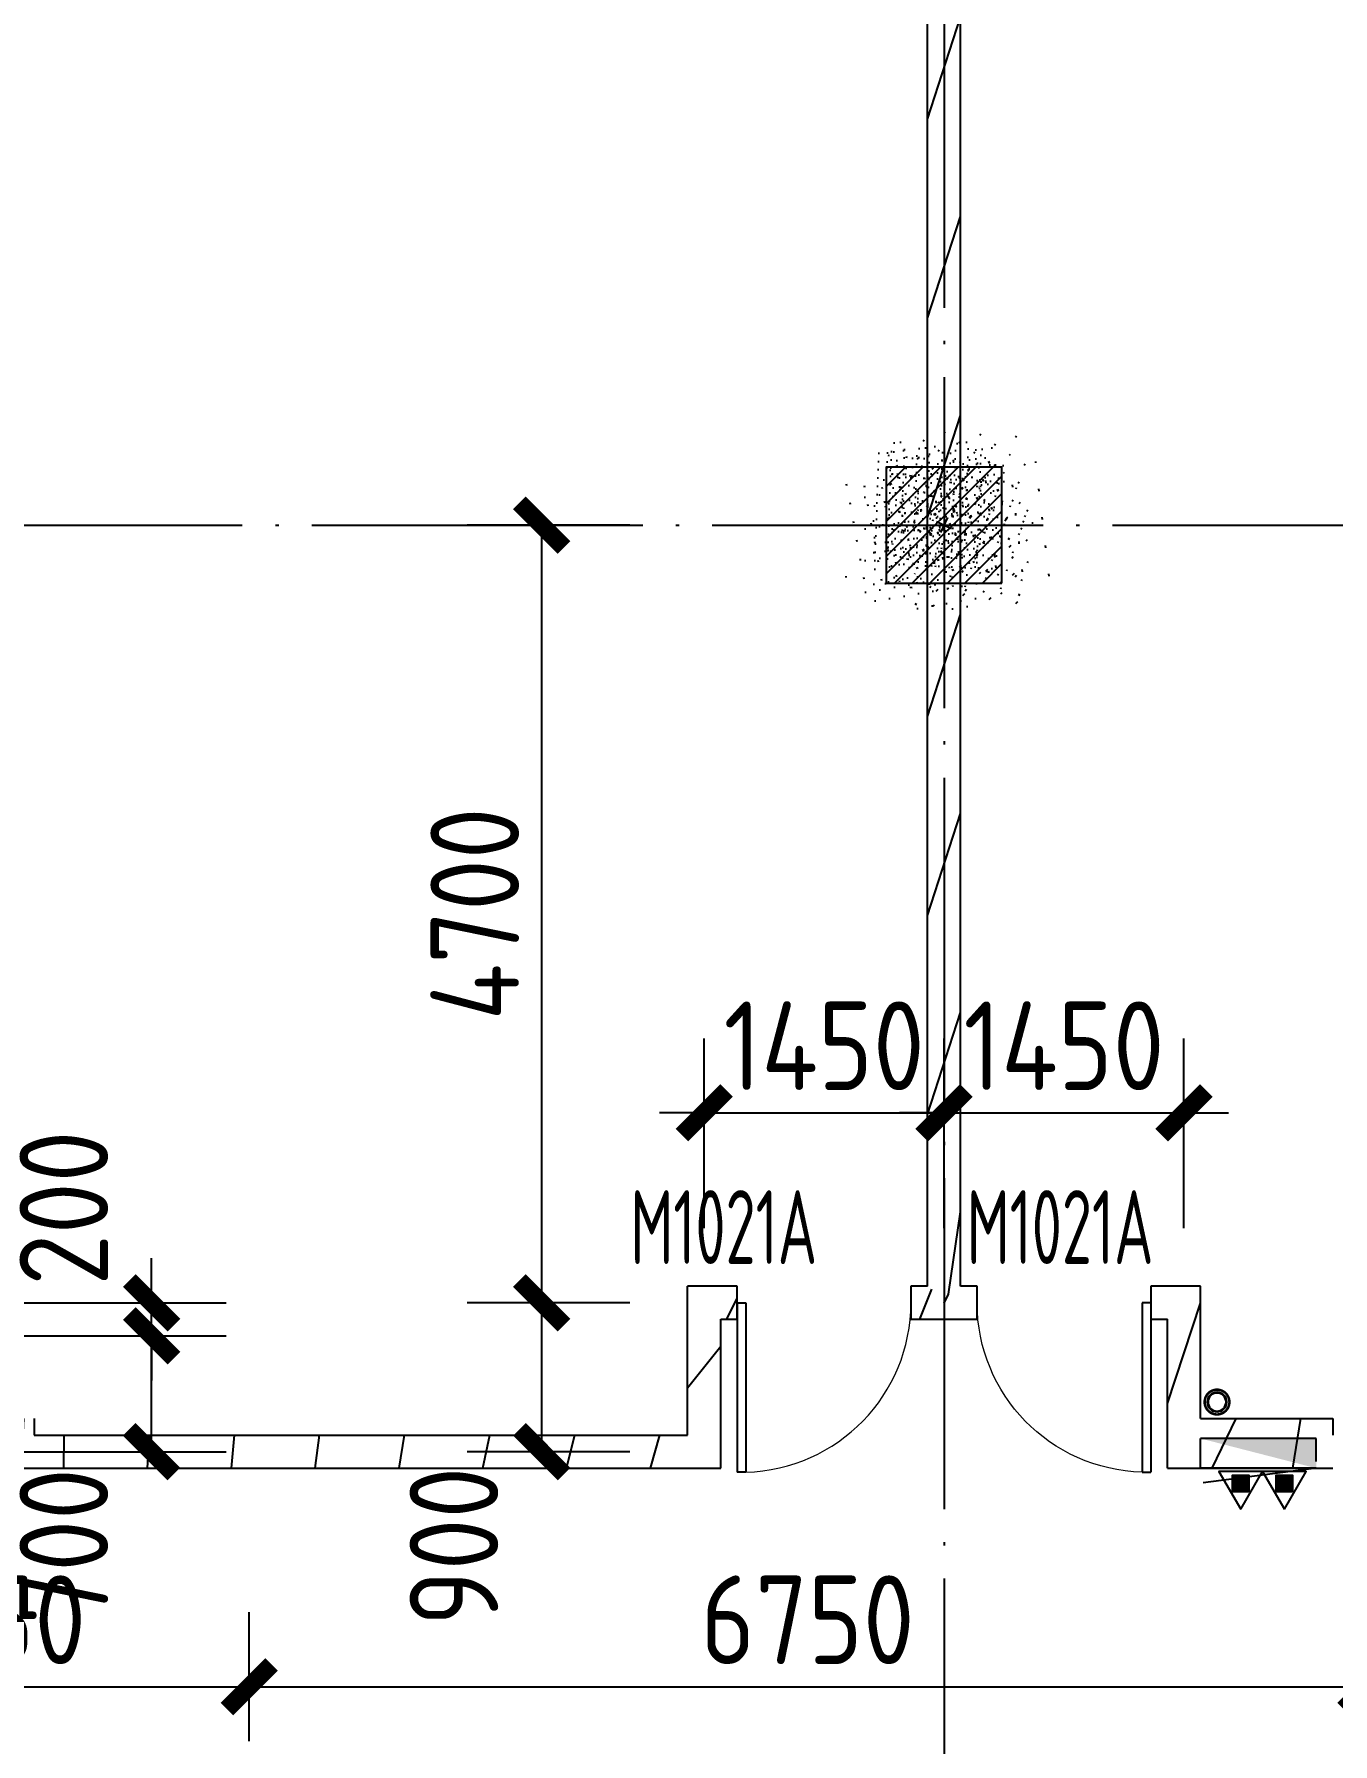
# Model space of a CAD drawing. Header units: inches. Extents: x 0 to 1813292486, y 0 to 3473589894.
# Drawn here: x 600593586 to 600601436, y 3473213153 to 3473223485 of the extents above; entities that cross this region are included whole.
import ezdxf
from ezdxf.enums import TextEntityAlignment as Align
from ezdxf.xclip import XClip

# ---------------------------------------------------------------- set-up
doc = ezdxf.new("R2010")
doc.units = ezdxf.units.IN
doc.header["$LTSCALE"] = 1000
doc.header["$MEASUREMENT"] = 0
doc.header["$XCLIPFRAME"] = 2
doc.linetypes.add('AX-MALL-GIRD-200$0$DOTE', pattern=[2.4200000000000004, 2, -0.2, 0.02, -0.2])
for name, color, linetype in [('A-Anno-Note', 241, 'Continuous'), ('AX-MALL-DIM-P02$0$A-Anno-Dims', 3, 'Continuous'), ('AX-MALL-DIM-P02$0$A-Detl-Thin', 131, 'Continuous'), ('AX-MALL-GIRD-200$0$A-Grid', 222, 'AX-MALL-GIRD-200$0$DOTE'), ('AX-MALL-P02-200$0$A-Anno-Note', 241, 'Continuous'), ('AX-MALL-WALL-P02$0$A-Anno-Note', 241, 'Continuous'), ('AX-MALL-WALL-P02-QT$0$A-Detl-Patt', 8, 'Continuous'), ('AX-MALL-WALL-P02-QT$0$A-Detl-Thin', 131, 'Continuous'), ('AX-MALL-WALL-P02-QT$0$A-Wall', 2, 'Continuous'), ('AX-MALL-WALL-P02-QT$0$A-Wall-Patt', 13, 'Continuous'), ('AX-MALL-WALL-P02-QT$0$A-Wind', 4, 'Continuous'), ('AX-MALL-WORD-P02$0$A-Wind-Iden', 11, 'Continuous'), ('AX-MALL-ZTKD-P02$0$A-Anno-Note', 241, 'Continuous'), ('PX-MALL-P02-LG$0$P-Exsh', 31, 'Continuous'), ('PX-MALL-P02-LG$0$P-Hydt-Boxx', 221, 'Continuous'), ('PX-MALL-P02-LG$0$P-Hydt-Pipe', 221, 'Continuous'), ('PX-MALL-P02-LG$0$P-Pipe-Risr', 7, 'Continuous'), ('PX-MALL-P02-LG$0$P-Pipe-Risr-Arch', 6, 'Continuous'), ('PX-MALL-P02-LG$0$P-Pipe-Risr-W100', 6, 'Continuous'), ('PX-MALL-P02-LG$0$P-Pipe-Risr-W50', 6, 'Continuous'), ('SX-MALL-WALL-L-1F~2F$0$S-COLU', 30, 'Continuous'), ('SX-MALL-WALL-L-1F~2F$0$S-PATT-WALL', 83, 'Continuous'), ('SX-MALL-WALL-L-1F~2F$0$单形心', 4, 'Continuous')]:
    doc.layers.add(name, color=color, linetype=linetype)
doc.styles.add('AX-MALL-DIM-P02$0$_TCH_DIM_T3', font='gbenor.shx')
doc.styles.add('AX-MALL-WORD-P02$0$_TCH_WINDOW', font='gbenor.shx', dxfattribs={"bigfont": 'gbcbig.shx'})
doc.styles.add('PX-MALL-P02-LG$0$jzfz', font='gbenor.shx', dxfattribs={"bigfont": 'gbcbig.shx'})
doc.dimstyles.new('AX-MALL-DIM-P02$0$_TCH_ARCH&&180', dxfattribs={"dimtxt": 535.5, "dimasz": 270, "dimexe": 450, "dimexo": 450, "dimgap": 137.25, "dimtad": 1, "dimdec": 0, "dimzin": 0, "dimdsep": 46, "dimtxsty": 'AX-MALL-DIM-P02$0$_TCH_DIM_T3', "dimblk": 'AX-MALL-DIM-P02$0$_ArchTick', "dimcen": 0.09, "dimclrt": 7, "dimazin": 2, "dimtfac": 1, "dimtdec": 0, "dimtix": 1, "dimtmove": 2, "dimatfit": 3, "dimfxl": 500, "dimtolj": 1, "dimtzin": 0, "dimarcsym": 0})
pattern_1 = [(45, (0, 359.0227), (-353.55353201463, 353.55353201463), [])]

# ---------------------------------------------------------------- blocks, each defined once
blk = doc.blocks.new('AX-MALL-WORD-P02')
at = {"layer": 'AX-MALL-WORD-P02$0$A-Wind-Iden', "style": 'AX-MALL-WORD-P02$0$_TCH_WINDOW', "width": 0.7}
for p in [(600400746.9334481, 3473069573.005063), (600402652.1728125, 3473068863.247493)]:
    blk.add_text('M1021A', height=446.25, rotation=339.5681612302259, dxfattribs=at).set_placement(p)
blk = doc.blocks.new('AX-MALL-GIRD-200')
at = {"layer": 'AX-MALL-GIRD-200$0$A-Grid'}
for p, q in [((600433117.728895, 3473151036.401026), (600394388.1899457, 3473047072.673945)), ((600221348.6739725, 3473141169.504273), (600579244.6780716, 3473007842.740992))]:
    blk.add_line(p, q, dxfattribs=at)
blk = doc.blocks.new('AX-MALL-WALL-P02-QT$0$tj')
at = {"layer": 'AX-MALL-WALL-P02-QT$0$A-Detl-Patt'}
h = blk.add_hatch(dxfattribs=at)
h.set_pattern_fill('STEEL', color=256, scale=100.0000000000001, angle=50.43183869082386)
h.set_pattern_definition([(75.00000000004839, (-14278.19445574284, 156289.8254051208), (-153.3407249234246, 41.08752340989569), []), (75.00000000004839, (-14317.88195610046, 156358.5661673546), (-153.3407249234246, 41.08752340989569), [])])
edge = h.paths.add_edge_path()
edge.add_line((88101.273016572, 47666.64152574539), (87883.93542659283, 47459.84604215622))
edge.add_line((87883.93542659283, 47459.84604215622), (91571.54751467705, 43584.64122533798))
edge.add_arc((262949.389629302, 558937.705083496), 543101.4133620498, 251.6057364187558, 260.0288666978238)
edge.add_arc((172180.8466627672, -2862.146247219684), 27099.9982179492, 64.7128659603706, 96.9316049602786, ccw=False)
edge.add_arc((262948.9730309481, 558936.3205539446), 543099.9677998082, 261.6155114784545, 271.7251478115656)
edge.add_line((279298.9759148359, 16082.51663446426), (279298.9759315252, 16382.65274763107))
edge.add_arc((262948.9742454757, 558936.3204835369), 542799.9676941936, 261.62020364125146, 271.7261014454634, ccw=False)
edge.add_arc((172180.8456921196, -2862.14609140989), 27400.00151046549, 64.80631838577902, 96.83815911678944)
edge.add_arc((262949.394896181, 558937.7037490648), 542801.4137571028, 251.6136389015772, 260.02417327084333, ccw=False)
edge.add_line((91737.26096642017, 43845.69257831573), (88101.273016572, 47666.64152574539))
blk = doc.blocks.new('SX-MALL-WALL-L-1F~2F$0$BANWANG_XINGXIN')
at = {"color": 0}
for points in [[(0.7071067811865476, 0.7071067811865475), (-0.7071067811865477, -0.7071067811865475)], [(-0.7071067811865475, 0.7071067811865476), (0.7071067811865474, -0.7071067811865477)]]:
    blk.add_lwpolyline(points, dxfattribs=at)
blk = doc.blocks.new('SX-MALL-WALL-L-1F~2F')
at = {"layer": 'SX-MALL-WALL-L-1F~2F$0$S-PATT-WALL'}
h = blk.add_hatch(dxfattribs=at)
h.set_pattern_fill('钢筋混凝土', color=256, scale=15, pattern_type=2)
h.set_pattern_definition([(24.56816131876918, (600332848.5159376, 3473133887.589986), (-31.18316060756021, 68.21004687377882), []), (29.56816131876925, (600332848.5159376, 3473133887.589986), (97.53445422577846, -46.37920049590846), [11.25, -123.75]), (334.5681613187692, (600332848.5159376, 3473133887.589986), (19.88439775835759, 112.9961142864107), [9, -99]), (80.01956131876923, (600332856.6438087, 3473133883.725054), (117.4189029535321, 66.61682170576017), [9.5610285, -105.1713168]), (25.75236131876919, (600332858.9887226, 3473133915.702631), (141.3476152674957, -79.15081590010527), [16.87499999999951, -185.6249999999961]), (76.20376131876925, (600332870.7676862, 3473133909.106722), (182.3878362713222, 87.98253900728311), [14.3415432, -157.75695]), (330.7523613187692, (600332858.9887226, 3473133915.702631), (182.387767611897, 87.98268144025062), [13.49999999999976, -148.4999999999961]), (0.5681613187692669, (600332870.4268485, 3473133903.438077), (62.82047321120105, -87.84980446922418), [11.25, -123.75]), (305.5681613187692, (600332870.4268485, 3473133903.438077), (72.17288940056439, 89.18848105901375), [9, -99]), (51.01956131876926, (600332875.6618832, 3473133896.117257), (134.9933625470349, 1.33857134020591), [9.5610285, -105.1713168]), (17.06816131876921, (600332848.5159376, 3473133887.589986), (19.14085714793764, 46.15589493924091), [0.75, -97.8, 0.75, -100.5, 0.75, -99.375]), (347.0681613187692, (600332848.5159376, 3473133887.589986), (57.63084699394109, 41.66442757030211), [0.75, -57.3, 0.75, -95.55, 0.75, -37.875]), (307.0681613187692, (600332817.1703391, 3473133899.267141), (73.85474001336534, -31.12342331039777), [0.75, -37.5, 0.75, -117, 0.75, -155.25]), (297.0681613187692, (600332803.1140169, 3473133904.503534), (87.2164167648191, -16.46683781742514), [0.75, -48.75, 0.75, -77.69999999999999, 0.75, -110.25])])
h.paths.add_polyline_path([(600404288.3554933, 3473072645.607485), (600404532.7204754, 3473073301.569188), (600403876.7587726, 3473073545.934169), (600403632.3937905, 3473072889.972466)])
at = {"layer": 'SX-MALL-WALL-L-1F~2F$0$S-COLU'}
blk.add_lwpolyline([(600404288.3554933, 3473072645.607485), (600404532.7204754, 3473073301.569188), (600403876.7587726, 3473073545.934169), (600403632.3937905, 3473072889.972466)], close=True, dxfattribs=at)
at = {"layer": 'SX-MALL-WALL-L-1F~2F$0$单形心', "xscale": 50, "yscale": 50, "zscale": 50}
blk.add_blockref('SX-MALL-WALL-L-1F~2F$0$BANWANG_XINGXIN', (600404082.557133, 3473073095.770827), dxfattribs=at)
blk = doc.blocks.new('SX-MALL-WALL-L-2F~3F')
ref = blk.add_blockref('SX-MALL-WALL-L-1F~2F', (0, 0))
XClip(ref).set_block_clipping_path([(600349769.7341375, 3473074679.418533), (600357001.7302529, 3473071985.287766), (600356499.8725733, 3473070638.124951), (600359302.5086629, 3473069594.060767), (600362345.1765132, 3473077761.653201), (600381551.4312518, 3473070606.759726), (600391553.7259278, 3473066880.611454), (600387749.827644, 3473056669.608357), (600391632.1759799, 3473055223.319679), (600395635.5522461, 3473065969.791956), (600406982.2408491, 3473061742.817497), (600403058.8006672, 3473051210.921831), (600412723.2437257, 3473047610.6332), (600445093.3740637, 3473134503.466942), (600393055.2444371, 3473153889.197227), (600387463.4997383, 3473138878.984498), (600380158.3525343, 3473141600.366193), (600382830.751978, 3473148774.027779), (600388210.8522022, 3473146769.782572), (600390696.2253517, 3473153441.399696), (600277474.697425, 3473195619.741203), (600273446.9822528, 3473184807.934726), (600257129.111771, 3473190886.82031), (600241575.9633431, 3473149136.690594), (600258197.8999482, 3473142944.531458), (600255239.7303221, 3473135003.762026), (600263182.3271956, 3473132044.911624), (600260741.6763649, 3473125493.34496), (600269350.4970673, 3473122286.306632), (600271511.1407766, 3473128086.235537), (600286270.1853781, 3473122588.058336), (600284109.5416689, 3473116788.129431), (600282580.7823727, 3473112684.400902), (600291840.7574171, 3473109234.788475), (600290827.7957876, 3473106515.642598), (600293360.405141, 3473105572.171298), (600294731.2544166, 3473109252.0137), (600323175.4764534, 3473098655.706329), (600321336.3302773, 3473093718.790065), (600344750.773286, 3473084996.222976), (600341987.4689643, 3473077578.540671), (600344583.6790427, 3473076611.376234), (600346015.5062013, 3473080454.904757), (600351201.5612961, 3473078522.947055)])
blk = doc.blocks.new('SX-MALL-WALL-2F~3F')
blk.add_blockref('SX-MALL-WALL-L-2F~3F', (0, 0))
blk = doc.blocks.new('AX-MALL-WALL-P02-QT$0$$DorLib2D$00000001')
for p, q in [((0.45, 0.9750000000000001), (0.5000000000000002, 0.9750000000000001)), ((0.45, 0), (0.45, 0.9750000000000001)), ((0.5, 0), (0.5, 0.9750000000000001)), ((0.5, 0), (0.45, 0))]:
    blk.add_line(p, q)
at = {"lineweight": 13}
blk.add_arc((0.475, 0), 0.975, 91.4692835813538, 180, dxfattribs=at)
blk = doc.blocks.new('AX-MALL-WALL-P02-QT')
at = {"layer": 'AX-MALL-WALL-P02-QT$0$A-Wall-Patt'}
h = blk.add_hatch(dxfattribs=at)
h.set_pattern_fill('普通砖', color=256, scale=200, style=0)
h.set_pattern_definition(pattern_1)
h.paths.add_polyline_path([(600402453.4572511, 3473068722.692811), (600402570.4389212, 3473068750.256072), (600408806.4251976, 3473085489.840196), (600408619.0075684, 3473085559.658762), (600402383.0212917, 3473068820.074637)])
h = blk.add_hatch(dxfattribs=at)
h.set_pattern_fill('普通砖', color=256, scale=200, style=0)
h.set_pattern_definition(pattern_1)
h.paths.add_polyline_path([(600396293.8005165, 3473070234.779677), (600396001.6550374, 3473070023.4718), (600396938.7431848, 3473069674.378968), (600397043.4710343, 3473069955.505412)])
h = blk.add_hatch(dxfattribs=at)
h.set_pattern_fill('普通砖', color=256, scale=200, style=0)
h.set_pattern_definition(pattern_1)
h.paths.add_polyline_path([(600397008.5617514, 3473069861.796597), (600396938.743185, 3473069674.378968), (600400827.6589936, 3473068225.643716), (600400710.0599304, 3473068482.879912)])
h = blk.add_hatch(dxfattribs=at)
h.set_pattern_fill('普通砖', color=256, scale=200, style=0)
h.set_pattern_definition(pattern_1)
h.paths.add_polyline_path([(600400710.0599304, 3473068482.879912), (600400827.6589936, 3473068225.643716), (600401141.8425419, 3473069069.023048), (600401024.2434788, 3473069326.259243)])
h = blk.add_hatch(dxfattribs=at)
h.set_pattern_fill('普通砖', color=256, scale=200, style=0)
h.set_pattern_definition(pattern_1)
h.paths.add_polyline_path([(600401141.8425419, 3473069069.023048), (600401235.5513577, 3473069034.113764), (600401305.3699241, 3473069221.531394), (600401024.2434788, 3473069326.259243)])
h = blk.add_hatch(dxfattribs=at)
h.set_pattern_fill('普通砖', color=256, scale=200, style=0)
h.set_pattern_definition(pattern_1)
h.paths.add_polyline_path([(600402383.0212917, 3473068820.074637), (600402289.312478, 3473068854.98392), (600402219.4939116, 3473068667.566291), (600402406.9115403, 3473068597.747725), (600402453.4572507, 3473068722.692811)])
h = blk.add_hatch(dxfattribs=at)
h.set_pattern_fill('普通砖', color=256, scale=200, style=0)
h.set_pattern_definition(pattern_1)
h.paths.add_polyline_path([(600402406.9115393, 3473068597.747726), (600402594.329169, 3473068527.929159), (600402664.1477355, 3473068715.346788), (600402570.4389212, 3473068750.256072), (600402453.4572511, 3473068722.692811)])
h = blk.add_hatch(dxfattribs=at)
h.set_pattern_fill('普通砖', color=256, scale=200, style=0)
h.set_pattern_definition(pattern_1)
h.paths.add_polyline_path([(600403929.2167332, 3473068244.071465), (600403648.0902891, 3473068348.799314), (600403578.2717226, 3473068161.381685), (600403671.9805375, 3473068126.472402)])
h = blk.add_hatch(dxfattribs=at)
h.set_pattern_fill('普通砖', color=256, scale=200, style=0)
h.set_pattern_definition(pattern_1)
h.paths.add_polyline_path([(600403357.7969884, 3473067283.093071), (600403649.9424675, 3473067494.400949), (600403929.2167332, 3473068244.071465), (600403671.9805375, 3473068126.472402)])
h = blk.add_hatch(dxfattribs=at)
h.set_pattern_fill('普通砖', color=256, scale=200, style=0)
h.set_pattern_definition(pattern_1)
h.paths.add_polyline_path([(600403649.9424675, 3473067494.400949), (600403357.7969884, 3473067283.093071), (600404294.8851358, 3473066934.000239), (600404399.6129853, 3473067215.126683)])
at = {"layer": 'AX-MALL-WALL-P02-QT$0$A-Wall'}
for p, q in [((600402383.0212917, 3473068820.074637), (600408619.0075684, 3473085559.658762)), ((600402570.4389212, 3473068750.256072), (600408806.4251976, 3473085489.840196)), ((600396001.6550374, 3473070023.4718), (600396938.7431848, 3473069674.378968)), ((600397043.4710343, 3473069955.505412), (600397008.5617514, 3473069861.796597)), ((600397008.5617514, 3473069861.796597), (600400710.0599304, 3473068482.879912)), ((600396938.743185, 3473069674.378968), (600400827.6589936, 3473068225.643716)), ((600400710.0599304, 3473068482.879912), (600401024.2434788, 3473069326.259243)), ((600401305.3699241, 3473069221.531394), (600401024.2434788, 3473069326.259243)), ((600401235.5513577, 3473069034.113764), (600401305.3699241, 3473069221.531394)), ((600400827.6589936, 3473068225.643716), (600401141.8425419, 3473069069.023048)), ((600401141.8425419, 3473069069.023048), (600401235.5513577, 3473069034.113764)), ((600402289.312478, 3473068854.98392), (600402219.4939116, 3473068667.566291)), ((600402383.0212917, 3473068820.074637), (600402289.312478, 3473068854.98392)), ((600402664.1477355, 3473068715.346788), (600402570.4389212, 3473068750.256072)), ((600402594.329169, 3473068527.929159), (600402664.1477355, 3473068715.346788)), ((600402219.4939116, 3473068667.566291), (600402406.9115403, 3473068597.747725)), ((600402406.9115393, 3473068597.747726), (600402594.329169, 3473068527.929159)), ((600403648.0902891, 3473068348.799314), (600403578.2717226, 3473068161.381685)), ((600403929.2167332, 3473068244.071465), (600403648.0902891, 3473068348.799314)), ((600403649.9424675, 3473067494.400949), (600403929.2167332, 3473068244.071465)), ((600403357.7969884, 3473067283.093071), (600403671.9805375, 3473068126.472402)), ((600403578.2717226, 3473068161.381685), (600403671.9805375, 3473068126.472402)), ((600403649.9424675, 3473067494.400949), (600404399.6129853, 3473067215.126683)), ((600403357.7969884, 3473067283.093071), (600404294.8851358, 3473066934.000239)), ((600404399.6129853, 3473067215.126683), (600404364.7037022, 3473067121.417868))]:
    blk.add_line(p, q, dxfattribs=at)
at = {"layer": 'AX-MALL-WALL-P02-QT$0$A-Detl-Thin'}
blk.add_blockref('SX-MALL-WALL-2F~3F', (0, 0), dxfattribs=at)
at = {"layer": 'AX-MALL-WALL-P02-QT$0$A-Detl-Thin', "rotation": 339.5681613091762}
blk.add_blockref('AX-MALL-WALL-P02-QT$0$tj', (600144118.6961328, 3473128496.287411), dxfattribs=at)
at = {"layer": 'AX-MALL-WALL-P02-QT$0$A-Wind'}
blk.add_blockref('AX-MALL-GIRD-200', (0, 0), dxfattribs=at)
at = {"layer": 'AX-MALL-WALL-P02-QT$0$A-Wind', "xscale": -1050, "zscale": 200}
for p, yscale, rotation in [((600401762.4319179, 3473068944.548842), -1050, 339.5681613093719), ((600403121.2097291, 3473068438.364237), 1050, 159.5681612531136)]:
    blk.add_blockref('AX-MALL-WALL-P02-QT$0$$DorLib2D$00000001', p, dxfattribs=dict(at, yscale=yscale, rotation=rotation))
blk = doc.blocks.new('AX-MALL-WALL-P02')
at = {"layer": 'AX-MALL-WALL-P02$0$A-Anno-Note'}
blk.add_blockref('AX-MALL-WORD-P02', (0, 0), dxfattribs=at)
blk.add_blockref('AX-MALL-WALL-P02-QT', (0, 0), dxfattribs=at)
blk = doc.blocks.new('PX-MALL-P02-LG$0$XHS1')
at = {"layer": 'PX-MALL-P02-LG$0$P-Hydt-Boxx', "ltscale": 0.7}
for p, q in [((350.0030006170273, 240), (-332.898939371109, 327.2950124740601)), ((350.0030006170273, 240), (-349.9969996213913, 240)), ((-349.9969997406006, 239.9999995231628), (-349.9969996213913, 60)), ((350.0030003786087, 200), (350.003000497818, 60)), ((350.0030006170273, 60), (-349.996999502182, 60))]:
    blk.add_line(p, q, dxfattribs=at)
blk.add_solid([(350.0030006170273, 240), (350.0030002593994, 60.00000047683716), (-349.9969996213913, 60)], dxfattribs=at)
blk = doc.blocks.new('PX-MALL-P02-LG$0$MHQ')
at = {"layer": 'PX-MALL-P02-LG$0$P-Exsh', "ltscale": 0.7}
h = blk.add_hatch(dxfattribs=at)
h.set_pattern_fill('ANSI31', color=256, scale=25, style=0)
h.set_pattern_definition([(45, (-160019.2306599375, -42228.3236173685), (-28.0633003783411, 28.0633003783411), [])])
h.paths.add_polyline_path([(-75.0000000015425, 185.1731819980414), (75, 185.1731819980414), (75, 35.17318199802685), (-75.0000000015425, 35.17318199802685)])
for points in [[(0, 346.4101615137042), (-200, -1.455191522836685e-11), (200, -1.455191522836685e-11)], [(0, 346.4101615137042), (-200, -1.455191522836685e-11), (200, -1.455191522836685e-11)], [(0, 346.4101615137042), (-200, -1.455191522836685e-11), (200, -1.455191522836685e-11)], [(-75.0000000015425, 185.1731819980414), (75, 185.1731819980414), (75, 35.17318199802685), (-75.0000000015425, 35.17318199802685)]]:
    blk.add_lwpolyline(points, close=True, dxfattribs=at)
blk = doc.blocks.new('PX-MALL-P02-LG$0$20200929200250')
at = {"layer": 'PX-MALL-P02-LG$0$P-Exsh', "ltscale": 0.7, "xscale": 0.6600000001490116, "yscale": 0.6600000001490116, "zscale": 0.6600000001490116}
for p in [(-132.0000001192093, 40), (131.9999997615814, 40)]:
    blk.add_blockref('PX-MALL-P02-LG$0$MHQ', p, dxfattribs=at)
blk = doc.blocks.new('PX-MALL-P02-LG$0$20211220143732')
at = {"layer": 'PX-MALL-P02-LG$0$P-Exsh'}
blk.add_blockref('PX-MALL-P02-LG$0$20200929200250', (-374.9999999407155, 219.6219584928522), dxfattribs=at)
at = {"layer": 'PX-MALL-P02-LG$0$P-Hydt-Boxx', "ltscale": 0.7, "xscale": -1}
blk.add_blockref('PX-MALL-P02-LG$0$XHS1', (-349.9969999989844, 0), dxfattribs=at)
blk = doc.blocks.new('PX-MALL-P02-LG$0$P-Risr')
at = {"layer": 'PX-MALL-P02-LG$0$P-Pipe-Risr-W50'}
h = blk.add_hatch(color=0, dxfattribs=at)
edge = h.paths.add_edge_path()
edge.add_ellipse((0, 0), major_axis=(47.05795628796547, 47.05795628796547), ratio=0.9999999999999695, start_angle=225.0000000000009, end_angle=405.0000000000009, ccw=False)
edge.add_ellipse((0, 0), major_axis=(47.05795628796764, 47.05795628796764), ratio=0.9999999999998785, start_angle=133.9675974886221, end_angle=225.0000000000035, ccw=False)
edge.add_line((-66.53919663240958, 1.199087783927098), (-54.4367953546693, 1.199087783927098))
edge.add_ellipse((0, 0), major_axis=(-38.50196423560672, 38.50196423560672), ratio=0.9999999999999859, start_angle=43.73814098242129, end_angle=134.9999999999996)
edge.add_ellipse((0, 0), major_axis=(38.50196423561096, 38.50196423561096), ratio=0.9999999999998216, start_angle=225.0000000000051, end_angle=405.0000000000051)
edge.add_ellipse((0, 0), major_axis=(38.50196423560679, 38.50196423560679), ratio=0.9999999999999831, start_angle=45.00000000000048, end_angle=133.7381409824204)
edge.add_line((-54.43679535467527, 1.199087783927098), (-66.53919663241555, 1.199087783927098))
edge.add_ellipse((0, 0), major_axis=(-47.05795628796762, 47.05795628796762), ratio=0.9999999999998742, start_angle=-45.00000000000358, end_angle=43.967597488629224, ccw=False)
at = {"layer": 'PX-MALL-P02-LG$0$P-Pipe-Risr-Arch', "ltscale": 0.7}
blk.add_circle((0, 0), 59.29000000000001, dxfattribs=at)
at = {"layer": 'PX-MALL-P02-LG$0$P-Pipe-Risr-W100', "color": 0, "const_width": 15}
blk.add_lwpolyline([(-75, 0, 1), (75, 0, 1)], format="xyb", close=True, dxfattribs=at)
at = {"layer": 'PX-MALL-P02-LG$0$P-Pipe-Risr-W50'}
blk.add_circle((0, 0), 54.45000000000001, dxfattribs=at)
at = {"layer": 'PX-MALL-P02-LG$0$P-Pipe-Risr', "style": 'PX-MALL-P02-LG$0$jzfz', "width": 0.6, "flags": 1}
for tag, p in [('SYS-MARK', (0.3310501334344735, -45.65933377496549)), ('RANGE', (0.3337570973526454, -45.67887874227017))]:
    blk.add_attdef(tag, text='', height=0.015625, dxfattribs=at).set_placement(p, align=Align.MIDDLE)
blk = doc.blocks.new('PX-MALL-P02-LG')
at = {"layer": 'PX-MALL-P02-LG$0$P-Exsh', "rotation": 159.5681624201094}
blk.add_blockref('PX-MALL-P02-LG$0$20211220143732', (600403628.9968922, 3473067438.175647), dxfattribs=at)
at = {"layer": 'PX-MALL-P02-LG$0$P-Hydt-Pipe', "color": 221, "xscale": -1, "rotation": 249.5681618075361}
blk.add_blockref('PX-MALL-P02-LG$0$P-Risr', (600403778.5605597, 3473067553.200469), dxfattribs=at)
blk = doc.blocks.new('AX-MALL-ZTKD-P02')
at = {"layer": 'AX-MALL-ZTKD-P02$0$A-Anno-Note'}
blk.add_blockref('AX-MALL-GIRD-200', (0, 0), dxfattribs=at)
blk = doc.blocks.new('AX-MALL-DIM-P02$0$_ArchTick')
at = {"color": 0, "linetype": 'ByBlock', "const_width": 0.4}
blk.add_lwpolyline([(-0.5, -0.5), (0.5, 0.5)], dxfattribs=at)
blk = doc.blocks.new('*D757')
at = {"layer": 'AX-MALL-DIM-P02$0$A-Anno-Dims', "color": 0, "lineweight": -2, "transparency": 16777216}
for p, q in [((600401240.1347842, 3473069619.330812), (600401640.9489264, 3473070695.257179)), ((600401483.8571522, 3473070273.567513), (600401230.8433526, 3473070367.822577)), ((600401483.8571522, 3473070273.567513), (600402842.6349645, 3473069767.382908)), ((600402598.9125965, 3473069113.146207), (600402999.7267387, 3473070189.072574)), ((600402842.6349645, 3473069767.382908), (600403095.6487641, 3473069673.127843))]:
    blk.add_line(p, q, dxfattribs=at)
at = {"layer": 'AX-MALL-DIM-P02$0$A-Anno-Dims', "color": 0, "lineweight": -2, "transparency": 16777216, "xscale": 270, "yscale": 270, "zscale": 270}
for p, rotation in [((600401483.8571522, 3473070273.567513), 339.5681613315298), ((600402842.6349645, 3473069767.382908), 159.5681613315298)]:
    blk.add_blockref('AX-MALL-DIM-P02$0$_ArchTick', p, dxfattribs=dict(at, rotation=rotation))
at = {"layer": 'AX-MALL-DIM-P02$0$A-Anno-Dims', "color": 7, "transparency": 16777216, "insert": (600402304.6286553, 3473070399.99591), "char_height": 535.5, "attachment_point": 5, "rotation": 339.5681613315298, "style": 'AX-MALL-DIM-P02$0$_TCH_DIM_T3'}
blk.add_mtext('\\A1;1450', dxfattribs=at)
blk = doc.blocks.new('*D758')
at = {"layer": 'AX-MALL-DIM-P02$0$A-Anno-Dims', "color": 0, "lineweight": -2, "transparency": 16777216}
for p, q in [((600402598.9125962, 3473069113.146207), (600402999.7267385, 3473070189.072573)), ((600402842.6349642, 3473069767.382907), (600402589.6211646, 3473069861.637971)), ((600402842.6349642, 3473069767.382907), (600404201.4127774, 3473069261.198301)), ((600403957.6904097, 3473068606.961602), (600404358.5045516, 3473069682.887968)), ((600404201.4127774, 3473069261.198301), (600404454.4265771, 3473069166.943237))]:
    blk.add_line(p, q, dxfattribs=at)
at = {"layer": 'AX-MALL-DIM-P02$0$A-Anno-Dims', "color": 0, "lineweight": -2, "transparency": 16777216, "xscale": 270, "yscale": 270, "zscale": 270}
for p, rotation in [((600402842.6349642, 3473069767.382907), 339.568161325384), ((600404201.4127774, 3473069261.198301), 159.5681613253841)]:
    blk.add_blockref('AX-MALL-DIM-P02$0$_ArchTick', p, dxfattribs=dict(at, rotation=rotation))
at = {"layer": 'AX-MALL-DIM-P02$0$A-Anno-Dims', "color": 7, "transparency": 16777216, "insert": (600403663.4064673, 3473069893.811304), "char_height": 535.5, "attachment_point": 5, "rotation": 339.56816132538404, "style": 'AX-MALL-DIM-P02$0$_TCH_DIM_T3'}
blk.add_mtext('\\A1;1450', dxfattribs=at)
blk = doc.blocks.new('*D762')
at = {"layer": 'AX-MALL-DIM-P02$0$A-Anno-Dims', "color": 0, "lineweight": -2, "transparency": 16777216}
for p, q in [((600396796.327782, 3473070581.141256), (600398304.8997041, 3473070019.15395)), ((600397638.8450569, 3473069520.284024), (600397883.2100381, 3473070176.245724)), ((600396551.962801, 3473069925.179556), (600398060.5347229, 3473069363.19225))]:
    blk.add_line(p, q, dxfattribs=at)
at = {"layer": 'AX-MALL-DIM-P02$0$A-Anno-Dims', "color": 0, "lineweight": -2, "transparency": 16777216, "xscale": 270, "yscale": 270, "zscale": 270}
for p, rotation in [((600397883.2100381, 3473070176.245724), 69.56816131592339), ((600397638.8450569, 3473069520.284024), 249.5681613159234)]:
    blk.add_blockref('AX-MALL-DIM-P02$0$_ArchTick', p, dxfattribs=dict(at, rotation=rotation))
at = {"layer": 'AX-MALL-DIM-P02$0$A-Anno-Dims', "color": 7, "transparency": 16777216, "insert": (600396941.5876061, 3473069169.684752), "char_height": 535.5, "attachment_point": 5, "rotation": 69.56816131592339, "style": 'AX-MALL-DIM-P02$0$_TCH_DIM_T3'}
blk.add_mtext('\\A1;700', dxfattribs=at)
blk = doc.blocks.new('*D763')
at = {"layer": 'AX-MALL-DIM-P02$0$A-Anno-Dims', "color": 0, "lineweight": -2, "transparency": 16777216}
for p, q in [((600396866.1466867, 3473070768.559794), (600398374.7186087, 3473070206.572487)), ((600396796.3277819, 3473070581.141257), (600398304.8997041, 3473070019.15395)), ((600397953.0289427, 3473070363.664261), (600398047.2840074, 3473070616.678061)), ((600397883.2100381, 3473070176.245724), (600397953.0289427, 3473070363.664261)), ((600397883.2100381, 3473070176.245724), (600397788.9549736, 3473069923.231925))]:
    blk.add_line(p, q, dxfattribs=at)
at = {"layer": 'AX-MALL-DIM-P02$0$A-Anno-Dims', "color": 0, "lineweight": -2, "transparency": 16777216, "xscale": 270, "yscale": 270, "zscale": 270}
for p, rotation in [((600397953.0289427, 3473070363.664261), 249.5681613076279), ((600397883.2100381, 3473070176.245724), 69.56816130762793)]:
    blk.add_blockref('AX-MALL-DIM-P02$0$_ArchTick', p, dxfattribs=dict(at, rotation=rotation))
at = {"layer": 'AX-MALL-DIM-P02$0$A-Anno-Dims', "color": 7, "transparency": 16777216, "insert": (600397655.0987816, 3473071085.000121), "char_height": 535.5, "attachment_point": 5, "rotation": 69.56816130762796, "style": 'AX-MALL-DIM-P02$0$_TCH_DIM_T3'}
blk.add_mtext('\\A1;200', dxfattribs=at)
blk = doc.blocks.new('*D764')
at = {"layer": 'AX-MALL-DIM-P02$0$A-Anno-Dims', "color": 0, "lineweight": -2, "transparency": 16777216}
for p, q in [((600400661.353344, 3473069354.732921), (600399741.125334, 3473069697.544856)), ((600399848.6314522, 3473068697.07375), (600400162.8150002, 3473069540.453082)), ((600400347.1697958, 3473068511.353588), (600399426.941786, 3473068854.165524))]:
    blk.add_line(p, q, dxfattribs=at)
at = {"layer": 'AX-MALL-DIM-P02$0$A-Anno-Dims', "color": 0, "lineweight": -2, "transparency": 16777216, "xscale": 270, "yscale": 270, "zscale": 270}
for p, rotation in [((600400162.8150002, 3473069540.453082), 69.56816134080006), ((600399848.6314522, 3473068697.07375), 249.5681613408001)]:
    blk.add_blockref('AX-MALL-DIM-P02$0$_ArchTick', p, dxfattribs=dict(at, rotation=rotation))
at = {"layer": 'AX-MALL-DIM-P02$0$A-Anno-Dims', "color": 7, "transparency": 16777216, "insert": (600399151.3740014, 3473068346.474478), "char_height": 535.5, "attachment_point": 5, "rotation": 69.56816134080006, "style": 'AX-MALL-DIM-P02$0$_TCH_DIM_T3'}
blk.add_mtext('\\A1;900', dxfattribs=at)
blk = doc.blocks.new('*D765')
at = {"layer": 'AX-MALL-DIM-P02$0$A-Anno-Dims', "color": 0, "lineweight": -2, "transparency": 16777216}
for p, q in [((600402302.0896504, 3473073759.047211), (600401381.8616403, 3473074101.859147)), ((600400162.815, 3473069540.453082), (600401803.5513065, 3473073944.767373)), ((600400661.353344, 3473069354.732921), (600399741.1253339, 3473069697.544856))]:
    blk.add_line(p, q, dxfattribs=at)
at = {"layer": 'AX-MALL-DIM-P02$0$A-Anno-Dims', "color": 0, "lineweight": -2, "transparency": 16777216, "xscale": 270, "yscale": 270, "zscale": 270}
for p, rotation in [((600401803.5513065, 3473073944.767373), 69.56816134114096), ((600400162.815, 3473069540.453082), 249.568161341141)]:
    blk.add_blockref('AX-MALL-DIM-P02$0$_ArchTick', p, dxfattribs=dict(at, rotation=rotation))
at = {"layer": 'AX-MALL-DIM-P02$0$A-Anno-Dims', "color": 7, "transparency": 16777216, "insert": (600400603.6624535, 3473071883.992824), "char_height": 535.5, "attachment_point": 5, "rotation": 69.56816134114096, "style": 'AX-MALL-DIM-P02$0$_TCH_DIM_T3'}
blk.add_mtext('\\A1;4700', dxfattribs=at)
blk = doc.blocks.new('*D770')
at = {"layer": 'AX-MALL-DIM-P02$0$A-Anno-Dims', "color": 0, "lineweight": -2, "transparency": 16777216}
for p, q in [((600394535.4181259, 3473068808.914548), (600394807.4945748, 3473069539.263591)), ((600394650.4028008, 3473069117.573925), (600397695.9392772, 3473067983.022224)), ((600397580.9546022, 3473067674.362847), (600397853.0310512, 3473068404.71189))]:
    blk.add_line(p, q, dxfattribs=at)
at = {"layer": 'AX-MALL-DIM-P02$0$A-Anno-Dims', "color": 0, "lineweight": -2, "transparency": 16777216, "xscale": 270, "yscale": 270, "zscale": 270}
for p, rotation in [((600394650.4028008, 3473069117.573925), 159.5681613295203), ((600397695.9392772, 3473067983.022224), 339.5681613295203)]:
    blk.add_blockref('AX-MALL-DIM-P02$0$_ArchTick', p, dxfattribs=dict(at, rotation=rotation))
at = {"layer": 'AX-MALL-DIM-P02$0$A-Anno-Dims', "color": 7, "transparency": 16777216, "insert": (600396314.5536355, 3473068929.818774), "char_height": 535.5, "attachment_point": 5, "rotation": 339.56816132952025, "style": 'AX-MALL-DIM-P02$0$_TCH_DIM_T3'}
blk.add_mtext('\\A1;3250', dxfattribs=at)
blk = doc.blocks.new('*D771')
at = {"layer": 'AX-MALL-DIM-P02$0$A-Anno-Dims', "color": 0, "lineweight": -2, "transparency": 16777216}
for p, q in [((600397580.9546025, 3473067674.362846), (600397853.0310514, 3473068404.71189)), ((600397695.9392772, 3473067983.022224), (600404021.2842695, 3473065626.645612)), ((600403906.2995948, 3473065317.986235), (600404178.3760437, 3473066048.335278))]:
    blk.add_line(p, q, dxfattribs=at)
at = {"layer": 'AX-MALL-DIM-P02$0$A-Anno-Dims', "color": 0, "lineweight": -2, "transparency": 16777216, "xscale": 270, "yscale": 270, "zscale": 270}
for p, rotation in [((600397695.9392772, 3473067983.022224), 159.5681613309271), ((600404021.2842695, 3473065626.645612), 339.5681613309271)]:
    blk.add_blockref('AX-MALL-DIM-P02$0$_ArchTick', p, dxfattribs=dict(at, rotation=rotation))
at = {"layer": 'AX-MALL-DIM-P02$0$A-Anno-Dims', "color": 7, "transparency": 16777216, "insert": (600400999.99437, 3473067184.354618), "char_height": 535.5, "attachment_point": 5, "rotation": 339.5681613309271, "style": 'AX-MALL-DIM-P02$0$_TCH_DIM_T3'}
blk.add_mtext('\\A1;6750', dxfattribs=at)
blk = doc.blocks.new('*D772')
at = {"layer": 'AX-MALL-DIM-P02$0$A-Anno-Dims', "color": 0, "lineweight": -2, "transparency": 16777216}
for p, q in [((600403906.2995946, 3473065317.986235), (600404178.3760433, 3473066048.335278)), ((600404021.2842693, 3473065626.645612), (600406598.2766727, 3473064666.640326)), ((600406483.291998, 3473064357.980949), (600406755.3684467, 3473065088.329992))]:
    blk.add_line(p, q, dxfattribs=at)
at = {"layer": 'AX-MALL-DIM-P02$0$A-Anno-Dims', "color": 0, "lineweight": -2, "transparency": 16777216, "xscale": 270, "yscale": 270, "zscale": 270}
for p, rotation in [((600404021.2842693, 3473065626.645612), 159.5681613337012), ((600406598.2766727, 3473064666.640326), 339.5681613337012)]:
    blk.add_blockref('AX-MALL-DIM-P02$0$_ArchTick', p, dxfattribs=dict(at, rotation=rotation))
at = {"layer": 'AX-MALL-DIM-P02$0$A-Anno-Dims', "color": 7, "transparency": 16777216, "insert": (600405451.1630678, 3473065526.163669), "char_height": 535.5, "attachment_point": 5, "rotation": 339.5681613337012, "style": 'AX-MALL-DIM-P02$0$_TCH_DIM_T3'}
blk.add_mtext('\\A1;2750', dxfattribs=at)
blk = doc.blocks.new('AX-MALL-DIM-P02')
at = {"layer": 'AX-MALL-DIM-P02$0$A-Detl-Thin'}
blk.add_blockref('AX-MALL-ZTKD-P02', (-2.384185791015625e-06, 9.5367431640625e-07), dxfattribs=at)
at = {"layer": 'AX-MALL-DIM-P02$0$A-Anno-Dims'}
for p1, p2, distance, picture, middle in [((600401083.04301, 3473069197.641146), (600402723.7793165, 3473073601.955437), 982.0079500150086, '*D765', (600400603.6624535, 3473071883.992824)), ((600401083.0430102, 3473069197.641146), (600402441.8208225, 3473068691.456541), 1148.159188965801, '*D757', (600402304.6286553, 3473070399.99591)), ((600402441.8208224, 3473068691.456541), (600403800.5986354, 3473068185.271935), 1148.1591880721242, '*D758', (600403663.4064673, 3473069893.811304)), ((600394378.3263516, 3473068387.224882), (600397423.8628281, 3473067252.673181), 779.3813691475381, '*D770', (600396314.5536355, 3473068929.818774)), ((600397423.8628283, 3473067252.673181), (600403749.2078205, 3473064896.296569), 779.3813691059235, '*D771', (600400999.99437, 3473067184.354618)), ((600403749.2078205, 3473064896.296569), (600406326.2002238, 3473063936.291283), 779.3813691059231, '*D772', (600405451.1630678, 3473065526.163669))]:
    dim = blk.add_aligned_dim(p1=p1, p2=p2, distance=distance, dimstyle='AX-MALL-DIM-P02$0$_TCH_ARCH&&180', dxfattribs=at)
    dim.commit()
    dim.dimension.update_dxf_attribs({"geometry": picture, "text_midpoint": middle})
for base, p1, p2, angle, picture, middle in [((600397953.0289427, 3473070363.664261), (600396374.638116, 3473070738.233031), (600396444.4570205, 3473070925.651568), 69.56816130762796, '*D763', (600397655.0987816, 3473071085.000121)), ((600397883.2100381, 3473070176.245724), (600396130.2731348, 3473070082.271331), (600396374.6381159, 3473070738.233031), 69.56816131592339, '*D762', (600396941.5876061, 3473069169.684752)), ((600400162.8150002, 3473069540.453082), (600400768.859462, 3473068354.261814), (600401083.04301, 3473069197.641146), 69.56816134080006, '*D764', (600399151.3740014, 3473068346.474478))]:
    dim = blk.add_linear_dim(base=base, p1=p1, p2=p2, angle=angle, dimstyle='AX-MALL-DIM-P02$0$_TCH_ARCH&&180', dxfattribs=at)
    dim.commit()
    dim.dimension.update_dxf_attribs({"geometry": picture, "text_midpoint": middle, "dimtype": 129})
blk = doc.blocks.new('AX-MALL-P02-200')
at = {"layer": 'AX-MALL-P02-200$0$A-Anno-Note'}
blk.add_blockref('AX-MALL-WALL-P02', (0, 0), dxfattribs=at)
for name in ['AX-MALL-DIM-P02', 'PX-MALL-P02-LG']:
    blk.add_blockref(name, (0, 0), dxfattribs=at)

msp = doc.modelspace()

# ---------------------------------------------------------------- block references
at = {"layer": 'A-Anno-Note', "rotation": 20.43183869077545}
msp.add_blockref('AX-MALL-P02-200', (1250392458.527329, 9048125.682563305), dxfattribs=at)

doc.saveas('drawing.dxf')
